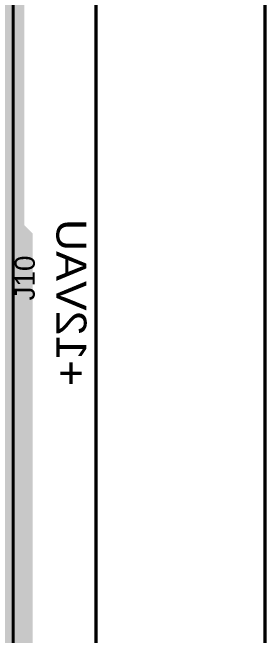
# Model space of a CAD drawing. Extents: x -1.81 to 1.81, y -3.04 to 3.03.
# Drawn here: x 1.147 to 1.756, y 0.778 to 2.274 of the extents above; entities that cross this region are included whole.
import ezdxf

# ---------------------------------------------------------------- set-up
doc = ezdxf.new("R2010")
doc.units = 0
doc.layers.get('0').update_dxf_attribs({"linetype": 'CONTINUOUS'})

msp = doc.modelspace()

# ---------------------------------------------------------------- linework, layer by layer
for points, const_width in [([(1.752, -2.64), (1.752, 2.871)], 0.008), ([(-1.802, -2.65), (1.347, -2.65), (1.347, 2.861), (-1.802, 2.861), (-1.802, -2.65)], 0.008), ([(1.071, 2.474), (1.15, 2.474), (1.15, -0.355)], 0.05), ([(0.992, 1.758), (1.116, 1.758), (1.15, 1.725), (1.15, 0.29), (1.05, 0.19), (0.914, 0.19), (0.761, 0.19), (0.661, 0.09), (0.661, -0.13)], 0.09)]:
    msp.add_lwpolyline(points, dxfattribs=dict(const_width=const_width))
for points in [[(1.147, -0.355), (1.147, 2.474)], [(1.148, -0.355), (1.148, 2.474)], [(1.149, -0.355), (1.149, 2.474)], [(1.15, -0.355), (1.15, 2.474)]]:
    msp.add_lwpolyline(points)

# ---------------------------------------------------------------- texts
at = {"layer": '12632256', "text_generation_flag": 2, "width": 1.111111}
msp.add_text('+12VAU', height=0.072, rotation=-90, dxfattribs=at).set_placement((1.252, 1.377))
at = {"layer": '12632256', "width": 1.041667}
msp.add_text('J10', height=0.048, rotation=90, dxfattribs=at).set_placement((1.2, 1.583))

doc.saveas('drawing.dxf')
